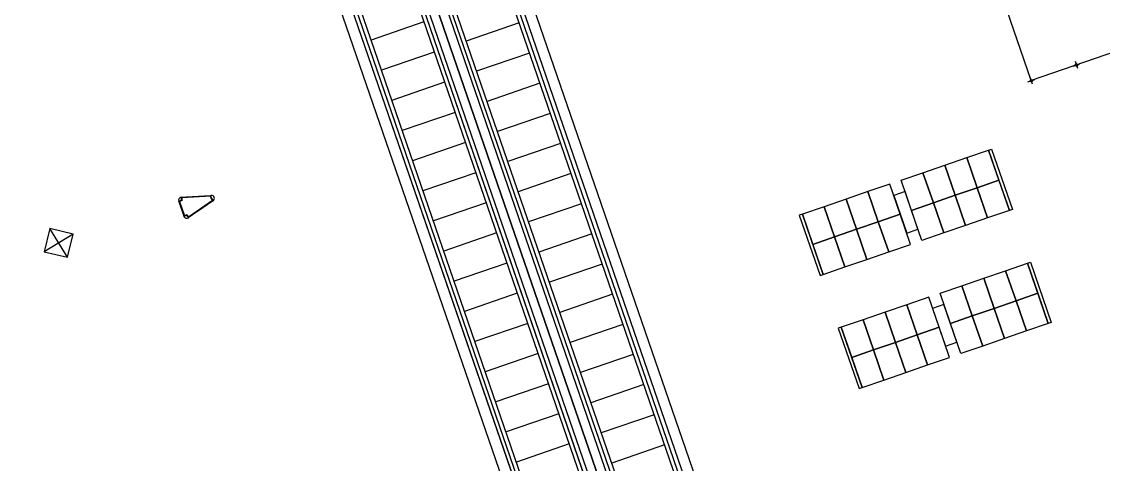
# Model space of a CAD drawing. Extents: x 809431 to 809707, y 818703 to 819368.
# Drawn here: x 809477.7 to 809504.83, y 819260 to 819271.11 of the extents above; entities that cross this region are included whole.
import ezdxf

# ---------------------------------------------------------------- set-up
doc = ezdxf.new("R2010")
doc.units = 0
for name, color, linetype in [('1', 7, 'Continuous'), ('Esc', 7, 'Continuous'), ('Fix Furn', 7, 'Continuous'), ('MAJ082__', 7, 'Continuous'), ('MAJ341__', 7, 'Continuous'), ('MAJ430_B', 7, 'Continuous'), ('MAJ724__', 7, 'Continuous')]:
    doc.layers.add(name, color=color, linetype=linetype)

# ---------------------------------------------------------------- blocks, each defined once
blk = doc.blocks.new('8-Seater')
at = {"layer": 'Fix Furn'}
for points in [[(316.683, 206.688), (316.683, 206.608), (315.083, 206.608), (315.083, 206.688)], [(315.883, 206.608), (315.883, 206.028), (315.083, 206.028), (315.083, 206.608)], [(316.683, 206.608), (316.683, 206.028), (315.883, 206.028), (315.883, 206.608)], [(315.883, 206.028), (315.883, 205.448), (315.083, 205.448), (315.083, 206.028)], [(316.683, 206.028), (316.683, 205.448), (315.883, 205.448), (315.883, 206.028)], [(315.883, 205.448), (315.883, 204.868), (315.083, 204.868), (315.083, 205.448)], [(316.683, 205.448), (316.683, 204.868), (315.883, 204.868), (315.883, 205.448)], [(315.883, 204.868), (315.883, 204.288), (315.083, 204.288), (315.083, 204.868)], [(316.683, 204.868), (316.683, 204.288), (315.883, 204.288), (315.883, 204.868)], [(316.383, 203.988), (315.383, 203.988), (315.383, 204.288), (316.383, 204.288)], [(315.883, 203.408), (315.883, 203.988), (315.083, 203.988), (315.083, 203.408)], [(316.683, 203.408), (316.683, 203.988), (315.883, 203.988), (315.883, 203.408)], [(315.883, 202.828), (315.883, 203.408), (315.083, 203.408), (315.083, 202.828)], [(316.683, 202.828), (316.683, 203.408), (315.883, 203.408), (315.883, 202.828)], [(315.883, 202.248), (315.883, 202.828), (315.083, 202.828), (315.083, 202.248)], [(316.683, 202.248), (316.683, 202.828), (315.883, 202.828), (315.883, 202.248)], [(315.883, 201.668), (315.883, 202.248), (315.083, 202.248), (315.083, 201.668)], [(316.683, 201.668), (316.683, 202.248), (315.883, 202.248), (315.883, 201.668)], [(316.683, 201.588), (316.683, 201.668), (315.083, 201.668), (315.083, 201.588)]]:
    blk.add_lwpolyline(points, close=True, dxfattribs=at)

msp = doc.modelspace()

# ---------------------------------------------------------------- linework, layer by layer
at = {"layer": '1'}
for p, q in [((809481.716, 819266.627), (809481.659, 819266.607)), ((809481.667, 819266.61), (809481.659, 819266.607)), ((809481.667, 819266.61), (809481.659, 819266.607)), ((809481.663, 819266.598), (809481.659, 819266.607)), ((809481.726, 819266.62), (809481.663, 819266.598)), ((809481.663, 819266.598), (809481.786, 819266.239)), ((809481.694, 819266.619), (809481.702, 819266.622)), ((809481.694, 819266.619), (809481.702, 819266.622)), ((809481.716, 819266.627), (809481.712, 819266.687)), ((809481.722, 819266.687), (809481.712, 819266.687)), ((809482.451, 819266.732), (809481.722, 819266.687)), ((809481.726, 819266.62), (809481.722, 819266.687)), ((809481.723, 819266.677), (809481.725, 819266.651)), ((809482.49, 819266.618), (809481.888, 819266.205)), ((809482.451, 819266.732), (809482.461, 819266.733)), ((809482.455, 819266.67), (809482.451, 819266.732)), ((809482.455, 819266.67), (809482.49, 819266.618)), ((809482.465, 819266.673), (809482.461, 819266.733)), ((809482.465, 819266.673), (809482.499, 819266.624)), ((809482.49, 819266.618), (809482.499, 819266.624)), ((809481.85, 819266.261), (809481.786, 819266.239)), ((809481.786, 819266.239), (809481.789, 819266.229)), ((809481.846, 819266.249), (809481.789, 819266.229)), ((809481.797, 819266.232), (809481.789, 819266.229)), ((809481.797, 819266.232), (809481.789, 819266.229)), ((809481.797, 819266.232), (809481.789, 819266.229)), ((809481.797, 819266.232), (809481.789, 819266.229)), ((809481.824, 819266.241), (809481.8, 819266.233)), ((809481.824, 819266.241), (809481.832, 819266.244)), ((809481.824, 819266.241), (809481.832, 819266.244)), ((809481.846, 819266.249), (809481.88, 819266.199)), ((809481.85, 819266.261), (809481.888, 819266.205)), ((809481.859, 819266.23), (809481.874, 819266.208)), ((809481.888, 819266.205), (809481.88, 819266.199))]:
    msp.add_line(p, q, dxfattribs=at)
for points in [[(809481.775, 819266.224), (809481.772, 819266.235), (809481.769, 819266.243), (809481.735, 819266.343), (809481.686, 819266.484), (809481.652, 819266.584), (809481.649, 819266.592), (809481.645, 819266.602)], [(809481.711, 819266.702), (809481.722, 819266.702), (809481.731, 819266.703)], [(809481.731, 819266.703), (809481.836, 819266.709), (809481.986, 819266.719), (809482.44, 819266.747), (809482.45, 819266.747), (809482.46, 819266.748)], [(809482.507, 819266.611), (809482.498, 819266.605), (809482.491, 819266.6), (809482.115, 819266.342), (809481.992, 819266.258), (809481.905, 819266.198), (809481.898, 819266.193), (809481.889, 819266.187)]]:
    msp.add_lwpolyline(points, dxfattribs=at)
for centre, start, end in [((809481.716, 819266.627), 93.534, 199), ((809482.465, 819266.673), 19, 93.5343), ((809482.465, 819266.673), 304.4657, 19), ((809481.846, 819266.249), 199, 304.466)]:
    msp.add_arc(centre, 0.075, start, end, dxfattribs=at)
at = {"layer": 'Esc'}
for p, q in [((809498.401, 819241.595), (809475.676, 819307.592)), ((809475.676, 819307.592), (809498.401, 819241.595)), ((809477.92, 819307.307), (809499.991, 819243.2)), ((809498.027, 819242.679), (809475.872, 819307.024)), ((809499.752, 819243.589), (809477.825, 819307.274)), ((809498.234, 819243.066), (809476.308, 819306.752)), ((809499.897, 819243.168), (809477.97, 819306.853)), ((809500.112, 819243.69), (809478.314, 819306.994)), ((809497.625, 819242.856), (809475.698, 819306.542)), ((809475.792, 819306.574), (809497.864, 819242.468)), ((809476.213, 819306.719), (809498.14, 819243.034)), ((809477.923, 819306.674), (809499.605, 819243.701)), ((809476.358, 819306.298), (809498.285, 819242.612)), ((809498.379, 819242.645), (809476.453, 819306.331)), ((809498.281, 819243.246), (809476.6, 819306.218)), ((809474.086, 819305.987), (809496.012, 819242.301)), ((809496.107, 819242.334), (809474.18, 819306.019)), ((809475.796, 819305.941), (809497.477, 819242.969)), ((809497.77, 819242.435), (809475.843, 819306.121)), ((809473.965, 819305.497), (809495.763, 819242.192)), ((809474.231, 819305.565), (809496.157, 819241.88)), ((809496.252, 819241.913), (809474.325, 819305.598)), ((809496.154, 819242.513), (809474.472, 819305.485)), ((809487.792, 819271.1), (809486.468, 819270.645)), ((809490.18, 819271.076), (809488.856, 819270.621)), ((809488.052, 819270.344), (809486.729, 819269.888)), ((809490.44, 819270.32), (809489.116, 819269.864)), ((809488.313, 819269.587), (809486.989, 819269.132)), ((809490.701, 819269.564), (809489.377, 819269.108)), ((809488.573, 819268.831), (809487.249, 819268.375)), ((809490.961, 819268.807), (809489.637, 819268.351)), ((809488.834, 819268.075), (809487.51, 819267.619)), ((809491.221, 819268.051), (809489.898, 819267.595)), ((809489.094, 819267.318), (809487.77, 819266.862)), ((809491.482, 819267.294), (809490.158, 819266.839)), ((809489.354, 819266.562), (809488.031, 819266.106)), ((809491.742, 819266.538), (809490.419, 819266.082)), ((809489.615, 819265.805), (809488.291, 819265.35)), ((809492.003, 819265.781), (809490.679, 819265.326)), ((809489.875, 819265.049), (809488.552, 819264.593)), ((809492.263, 819265.025), (809490.939, 819264.569)), ((809490.136, 819264.292), (809488.812, 819263.837)), ((809492.524, 819264.269), (809491.2, 819263.813)), ((809490.396, 819263.536), (809489.072, 819263.08)), ((809492.784, 819263.512), (809491.46, 819263.056)), ((809490.657, 819262.78), (809489.333, 819262.324)), ((809493.044, 819262.756), (809491.721, 819262.3)), ((809490.917, 819262.023), (809489.593, 819261.567)), ((809493.305, 819261.999), (809491.981, 819261.544)), ((809491.177, 819261.267), (809489.854, 819260.811)), ((809493.565, 819261.243), (809492.242, 819260.787)), ((809491.438, 819260.51), (809490.114, 819260.055)), ((809493.826, 819260.486), (809492.502, 819260.031))]:
    msp.add_line(p, q, dxfattribs=at)
at = {"layer": 'MAJ082__'}
msp.add_lwpolyline([(809500.487, 819277.003), (809505.593, 819278.761), (809508.132, 819271.386), (809503.026, 819269.628)], close=True, dxfattribs=at)
at = {"layer": 'MAJ341__'}
for p, q in [((809504.076, 819269.989), (809504.246, 819270.048)), ((809504.19, 819269.934), (809504.132, 819270.104)), ((809502.941, 819269.599), (809503.111, 819269.657)), ((809503.056, 819269.543), (809502.997, 819269.713))]:
    msp.add_line(p, q, dxfattribs=at)
for centre in [(809504.161, 819270.019), (809503.026, 819269.628)]:
    msp.add_circle(centre, 0.0317, dxfattribs=at)
at = {"layer": 'MAJ430_B'}
for p, q in [((809478.994, 819265.777), (809478.271, 819265.333)), ((809478.855, 819265.194), (809478.411, 819265.917))]:
    msp.add_line(p, q, dxfattribs=at)
msp.add_lwpolyline([(809478.411, 819265.917), (809478.271, 819265.333), (809478.855, 819265.194), (809478.994, 819265.777)], close=True, dxfattribs=at)

# ---------------------------------------------------------------- block references
at = {"layer": 'MAJ724__', "yscale": -1.0000000000000002, "rotation": -70.99989299695696}
for p in [(809590.054, 819631.458), (809591.031, 819628.621)]:
    msp.add_blockref('8-Seater', p, dxfattribs=at)

doc.saveas('drawing.dxf')
